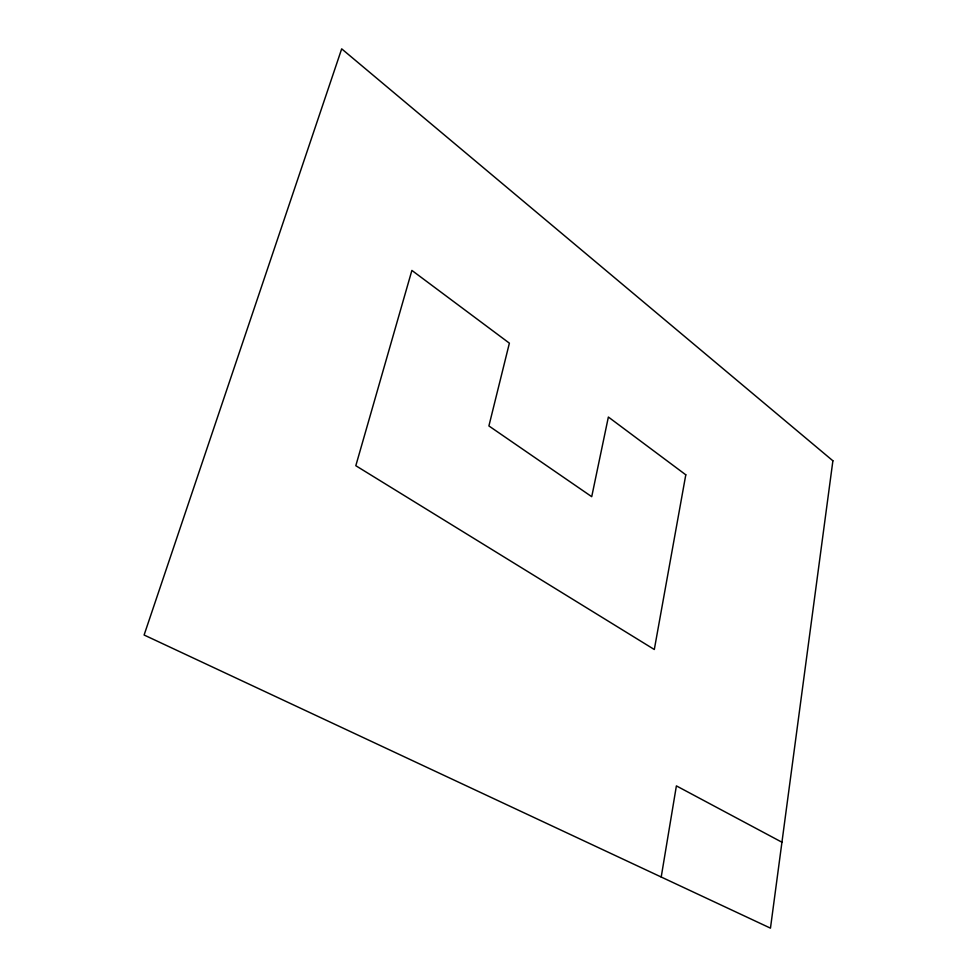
<?xml version="1.0" encoding="UTF-8"?>
<svg xmlns="http://www.w3.org/2000/svg" width="977" height="977" viewBox="0 0 977 977"><rect width="100%" height="100%" fill="white"/><g stroke="black" fill="none" stroke-linecap="round" stroke-linejoin="round"><path stroke-width="1.47" d="M661.209 877.016L676.389 785.887L781.942 842.223M832.892 460.79L770.462 928.15L144.107 635.013L341.681 48.85L832.892 460.79M685.793 474.81L654.309 649.497L355.811 465.711L411.891 270.421L509.383 343.171L488.903 425.948L591.72 496.682L608.366 417.032L685.793 474.81"/></g></svg>
